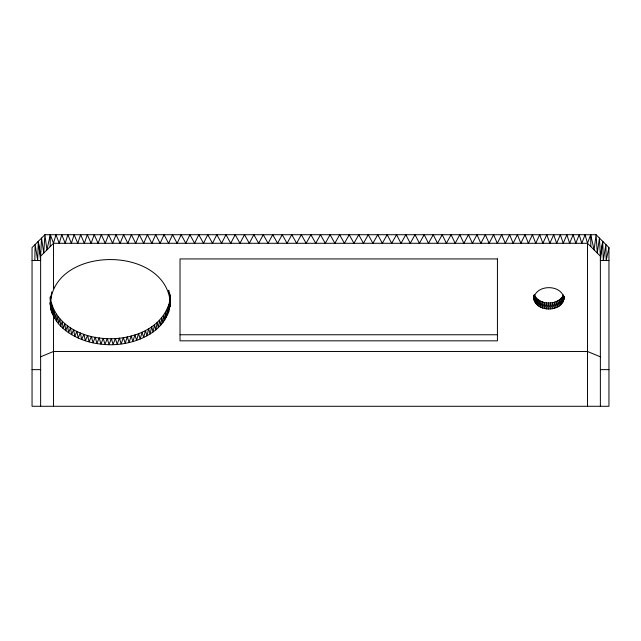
<?xml version="1.0" encoding="UTF-8"?>
<svg xmlns="http://www.w3.org/2000/svg" width="641" height="641" viewBox="0 0 641 641"><rect width="100%" height="100%" fill="white"/><g stroke="black" fill="none" stroke-linecap="round" stroke-linejoin="round"><path stroke-width="0.96" d="M170.314 298.842L170.346 300.717L170.354 298.866C171.267 333.216 129.73 348.199 100.909 344.089C78.803 341.982 50.639 327.559 50.286 302.472L50.278 304.427C52.794 244.854 166.82 244.646 170.346 303.594L170.242 298.954C160.034 352.446 58.547 352.005 50.31 297.52L50.735 309.331L51.136 303.225L51.544 312.199L51.953 306.037L52.746 314.731L53.035 308.802L53.499 315.869L53.499 406.282M51.088 310.805L51.136 303.225M51.088 296.903L51.104 294.916M50.527 296.799L50.479 300.797L50.383 297.288M50.158 246.633L50.319 234.718L53.499 243.292L53.499 288.442L53.716 286.503M533.921 295.605C531.774 313.193 565.45 313.545 563.848 296.038M34.83 260.454L35.119 244.517L37.691 260.454L38.284 241.345L40.631 256.16L40.631 406.282M170.242 298.954L170.065 306.462L169.833 301.807L169.52 309.315L169.152 304.635L168.695 312.135L168.198 307.424L167.605 314.907L166.981 310.164L166.251 317.615L165.514 312.832L164.641 320.26L163.784 315.428L162.782 322.824L161.82 317.936L160.683 325.283L159.617 320.348L158.351 327.647L157.189 322.639L155.803 329.883L154.545 324.819L153.039 331.998L151.701 326.862L150.082 333.977L148.664 328.769L146.949 335.804L145.459 330.524L143.64 337.486L142.094 332.126L140.179 339.001L138.576 333.56L136.581 340.339L134.939 334.818L132.863 341.509L131.181 335.908L129.041 342.502L127.335 336.813L125.131 343.304L123.409 337.527L121.157 343.921L119.418 338.055L117.135 344.345L115.396 338.4L113.08 344.57L111.342 338.544L109.01 344.602L107.287 338.496L104.948 344.441L103.241 338.256L100.909 344.089L99.235 337.815L96.911 343.544L95.277 337.19L92.977 342.807L91.391 336.381L89.123 341.877L87.585 335.387L85.365 340.772L83.883 334.209L81.728 339.49L80.301 332.863L78.218 338.031L76.864 331.341L74.853 336.413L73.571 329.666L71.656 334.634L70.454 327.831L68.635 332.711L67.513 325.86L65.799 330.644L64.765 323.745L63.179 328.448L62.225 321.51L60.767 326.125L59.909 319.154L58.579 323.697L57.826 316.694L56.64 321.173L55.975 314.138L54.942 318.553L54.381 311.502L53.499 315.869M170.169 295.068L170.065 297.841L169.945 294.107M50.815 296.895L50.735 298.882L50.695 297.112M51.584 293.899L51.681 291.959M534.193 294.411C538.809 305.653 558.055 305.821 563.383 295.1L563.776 299.78L563.912 296.631M168.879 290.325L168.695 292.176L168.575 290.317M608.95 247.586L608.95 406.282L32.05 406.282L32.05 247.586L44.918 234.718L596.082 234.718L608.95 247.586L606.17 260.454L605.881 244.517L603.309 260.454L602.716 241.345L600.369 260.454L608.95 260.454M602.716 241.345L600.369 256.16L600.369 406.282M50.319 234.718L46.897 249.894L44.918 234.718L43.724 253.067L41.553 238.083L40.631 256.16L53.499 243.292L55.943 234.718L59.236 243.292L61.792 234.718L65.198 243.292L67.866 234.718L71.375 243.292L74.148 234.718L77.761 243.292L80.638 234.718L84.348 243.292L87.328 234.718L91.134 243.292L94.211 234.718L98.113 243.292L101.294 234.718L105.284 243.292L108.553 234.718L112.632 243.292L115.997 234.718L120.147 243.292L123.609 234.718L127.839 243.292L131.389 234.718L135.692 243.292L139.329 234.718L143.696 243.292L147.422 234.718L151.853 243.292L155.659 234.718L160.146 243.292L164.04 234.718L168.575 243.292L172.549 234.718L177.132 243.292L181.179 234.718L185.81 243.292L189.928 234.718L194.608 243.292L198.79 234.718L203.501 243.292L207.756 234.718L212.5 243.292L216.81 234.718L221.578 243.292L225.961 234.718L230.752 243.292L235.183 234.718L239.99 243.292L244.485 234.718L249.309 243.292L253.844 234.718L258.676 243.292L263.259 234.718L268.098 243.292L272.729 234.718L277.569 243.292L282.232 234.718L287.072 243.292L291.775 234.718L296.599 243.292L301.334 234.718L306.15 243.292L310.917 234.718L315.717 243.292L320.5 234.718L325.283 243.292L330.083 234.718L334.85 243.292L339.666 234.718L344.401 243.292L349.225 234.718L353.928 243.292L358.768 234.718L363.431 243.292L368.271 234.718L372.902 243.292L377.741 234.718L382.324 243.292L387.156 234.718L391.691 243.292L396.515 234.718L401.01 243.292L405.817 234.718L410.248 243.292L415.039 234.718L419.422 243.292L424.19 234.718L428.5 243.292L433.244 234.718L437.499 243.292L442.21 234.718L446.392 243.292L451.072 234.718L455.19 243.292L459.821 234.718L463.868 243.292L468.451 234.718L472.425 243.292L476.96 234.718L480.854 243.292L485.341 234.718L489.147 243.292L493.578 234.718L497.304 243.292L501.671 234.718L505.308 243.292L509.611 234.718L513.161 243.292L517.391 234.718L520.853 243.292L525.003 234.718L528.368 243.292L532.447 234.718L535.716 243.292L539.706 234.718L542.887 243.292L546.789 234.718L549.866 243.292L553.672 234.718L556.652 243.292L560.362 234.718L563.239 243.292L566.852 234.718L569.625 243.292L573.134 234.718L575.802 243.292L579.208 234.718L581.764 243.292L585.057 234.718L587.501 243.292L587.501 406.282M587.501 243.292L590.682 234.718L594.103 249.894L596.082 234.718L597.276 253.067L599.447 238.083L600.369 256.16L587.501 243.292L53.499 243.292M40.631 356.805L53.499 351.476L587.501 351.476L600.369 356.805M32.05 260.454L40.631 260.454L38.284 241.345M180.025 334.754L497.432 334.754M32.05 369.633L40.631 369.633M600.369 369.633L608.95 369.633M534.257 295.341L534.722 301.847L534.722 295.781L535.499 303.153L535.499 297.087L536.525 304.371L536.525 298.305L537.767 305.485L537.767 299.419L539.209 306.47L539.209 300.405L540.82 307.311L540.82 301.246L542.582 307.992L542.582 301.927L544.449 308.505L544.449 302.432L546.404 308.834L546.404 302.76L548.4 308.97L548.4 302.905L550.403 308.922L550.403 302.856L552.382 308.69L552.382 302.624L554.297 308.265L554.297 302.199L556.116 307.672L556.116 301.607L557.806 306.911L557.806 300.845L559.337 305.989L559.337 299.924L560.683 304.94L560.683 298.874L561.82 303.77L561.82 297.704L562.726 302.504L562.726 296.438L563.383 301.166L563.383 295.1M169.376 292.2L169.52 294.996M51.953 306.037L52.097 313.513M563.88 296.495L563.912 298.361C561.949 284.364 536.862 284.075 533.921 297.656L533.985 295.789L534.193 300.477L534.193 296.142M590.682 234.718L590.842 246.633M50.319 296.655L50.327 306.134M563.776 296.31L563.776 299.78M497.432 258.932L180.025 258.932L180.025 340.828L497.432 340.828L497.432 258.86"/></g></svg>
